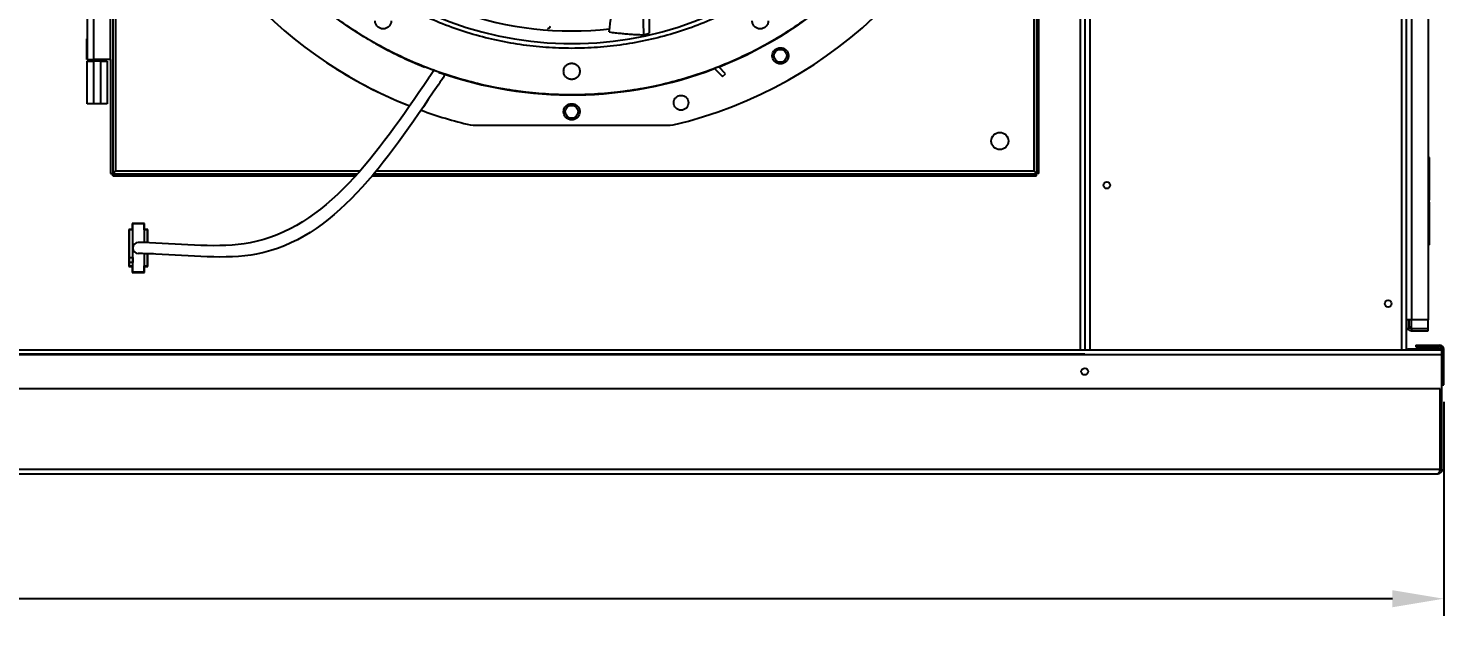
# Model space of a CAD drawing. Header units: inches. Extents: x 1229 to 1453, y -1023 to -720.
# Drawn here: x 1298.29 to 1339.67, y -893 to -875.03 of the extents above; entities that cross this region are included whole.
import ezdxf

# ---------------------------------------------------------------- set-up
doc = ezdxf.new("R2010")
doc.units = ezdxf.units.IN
doc.header["$MEASUREMENT"] = 0
doc.header["$PDSIZE"] = -1
doc.dimstyles.new('RAE Solutions', dxfattribs={"dimtxt": 2, "dimasz": 1.5, "dimexe": 0.5, "dimexo": 0.5, "dimgap": 0.5, "dimtad": 0, "dimtih": 1, "dimtoh": 1, "dimdec": 3, "dimrnd": 0.125, "dimzin": 1, "dimdsep": 46, "dimlunit": 5, "dimtxsty": 'Standard', "dimcen": 0.09, "dimadec": 0, "dimazin": 0, "dimtfac": 1, "dimtdec": 3, "dimtofl": 0, "dimtmove": 0, "dimatfit": 3, "dimfxl": 1, "dimtolj": 1, "dimtzin": 1, "dimarcsym": 0})

# ---------------------------------------------------------------- blocks, each defined once
blk = doc.blocks.new('*D257')
at = {"color": 0, "lineweight": -2, "transparency": 16777216}
for p, q in [((1339.669, -885.937), (1339.669, -892.186)), ((1228.678, -886.065), (1228.678, -892.186)), ((1230.178, -891.686), (1282.007, -891.686)), ((1338.169, -891.686), (1286.341, -891.686))]:
    blk.add_line(p, q, dxfattribs=at)
at = {"color": 0, "transparency": 16777216}
for points in [[(1230.178, -891.436), (1230.178, -891.936), (1228.678, -891.686)], [(1338.169, -891.436), (1338.169, -891.936), (1339.669, -891.686)]]:
    blk.add_solid(points, dxfattribs=at)
at = {"layer": 'Defpoints', "color": 0, "transparency": 16777216}
for p in [(1228.678, -885.565), (1339.669, -885.437), (1339.669, -891.686)]:
    blk.add_point(p, dxfattribs=at)
at = {"color": 0, "transparency": 16777216, "insert": (1284.174, -891.686), "char_height": 2, "attachment_point": 5}
blk.add_mtext('\\A1;111', dxfattribs=at)

msp = doc.modelspace()

# ---------------------------------------------------------------- linework, layer by layer
at = {"color": 18, "linetype": 'Continuous', "lineweight": 25, "true_color": 0x000000}
for p, q in [((1338.4369, -847.0196), (1338.4369, -884.4265)), ((1338.4369, -847.0196), (1338.4369, -884.4265)), ((1338.5699, -847.0196), (1338.5699, -884.4265)), ((1338.5699, -847.0196), (1338.5699, -884.4265)), ((1338.5859, -883.5456), (1338.5859, -847.2956)), ((1338.5859, -883.5456), (1338.5859, -847.2956)), ((1338.7319, -847.2956), (1338.7319, -883.5456)), ((1338.7319, -847.2956), (1338.7319, -883.5456)), ((1339.2109, -847.2956), (1339.2109, -883.5456)), ((1339.2109, -847.2956), (1339.2109, -883.5456)), ((1329.0409, -850.9825), (1329.0409, -884.4265)), ((1329.0409, -850.9825), (1329.0409, -884.4265)), ((1329.1739, -850.9825), (1329.1739, -884.4265)), ((1329.1739, -850.9825), (1329.1739, -884.4265)), ((1329.3199, -851.0276), (1329.3199, -884.4265)), ((1329.3199, -851.0276), (1329.3199, -884.4265)), ((1300.7536, -851.8687), (1300.7536, -879.2706)), ((1300.8366, -851.9447), (1300.8366, -879.1947)), ((1327.6906, -851.9447), (1327.6906, -879.1947)), ((1327.7736, -879.2706), (1327.7736, -851.8687)), ((1327.8366, -879.2706), (1327.8366, -851.8687)), ((1316.2783, -875.2184), (1316.2457, -873.5758)), ((1300.0031, -874.6997), (1300.0031, -875.3343)), ((1300.1906, -874.6997), (1300.1906, -875.9397)), ((1300.6906, -875.9397), (1300.6906, -874.6997)), ((1316.2783, -875.2184), (1316.4423, -875.1659)), ((1299.9931, -875.9397), (1299.9931, -875.3343)), ((1299.9931, -875.3343), (1300.0031, -875.3343)), ((1300.0031, -875.3343), (1300.0031, -875.9397)), ((1299.9931, -875.9397), (1300.0031, -875.9397)), ((1300.0026, -877.2297), (1300.0026, -875.9897)), ((1300.0026, -875.9897), (1300.1901, -875.9897)), ((1300.0031, -875.9397), (1300.1906, -875.9397)), ((1300.0496, -875.9397), (1300.0496, -875.9897)), ((1300.1901, -875.9897), (1300.1901, -877.2297)), ((1300.4091, -875.9897), (1300.1901, -875.9897)), ((1300.6906, -875.9397), (1300.1906, -875.9397)), ((1300.4091, -877.2297), (1300.4091, -875.9897)), ((1300.4091, -875.9897), (1300.5966, -875.9897)), ((1300.5496, -875.9897), (1300.5496, -875.9397)), ((1300.5966, -875.9897), (1300.5966, -877.2297)), ((1300.6906, -875.9397), (1300.6906, -879.2706)), ((1318.3513, -876.2031), (1318.5871, -876.4389)), ((1318.669, -876.3538), (1318.4716, -876.1564)), ((1318.5871, -876.4389), (1318.669, -876.3538)), ((1300.1901, -877.2297), (1300.0026, -877.2297)), ((1300.4091, -877.2297), (1300.1901, -877.2297)), ((1300.5966, -877.2297), (1300.4091, -877.2297)), ((1311.2059, -877.8487), (1311.2963, -877.8592)), ((1311.2963, -877.8592), (1317.0514, -877.8592)), ((1317.0514, -877.8592), (1317.1418, -877.8487)), ((1339.2579, -878.8051), (1339.2109, -878.8051)), ((1339.2579, -878.8051), (1339.2109, -878.8051)), ((1339.2579, -880.0451), (1339.2579, -878.8051)), ((1339.2579, -880.0451), (1339.2579, -878.8051)), ((1300.6906, -879.2706), (1300.7536, -879.2706)), ((1300.7607, -879.3407), (1300.7607, -879.2777)), ((1300.7607, -879.2777), (1307.9105, -879.2777)), ((1300.7607, -879.3407), (1307.8535, -879.3407)), ((1300.8366, -879.1947), (1307.9842, -879.1947)), ((1308.3331, -879.3407), (1327.7665, -879.3407)), ((1308.3862, -879.2777), (1327.7665, -879.2777)), ((1308.4552, -879.1947), (1327.6906, -879.1947)), ((1327.7665, -879.3407), (1327.7665, -879.2777)), ((1327.8366, -879.2706), (1327.7736, -879.2706)), ((1338.5699, -880.1076), (1338.5859, -880.1076)), ((1338.5699, -880.1076), (1338.5859, -880.1076)), ((1339.2579, -880.0451), (1339.2109, -880.0451)), ((1339.2579, -880.0451), (1339.2109, -880.0451)), ((1339.2574, -880.1076), (1339.2109, -880.1076)), ((1339.2574, -880.1076), (1339.2109, -880.1076)), ((1339.2421, -880.1076), (1339.2421, -880.0451)), ((1339.2421, -880.1076), (1339.2421, -880.0451)), ((1339.2574, -881.3476), (1339.2574, -880.1076)), ((1339.2574, -881.3476), (1339.2574, -880.1076)), ((1301.2271, -880.9012), (1301.2271, -881.9862)), ((1301.3221, -880.9012), (1301.2271, -880.9012)), ((1301.2371, -880.9012), (1301.2371, -881.7162)), ((1301.3321, -880.9012), (1301.2371, -880.9012)), ((1301.2371, -880.9112), (1301.2371, -881.9762)), ((1301.3321, -880.9112), (1301.2371, -880.9112)), ((1301.6821, -880.7262), (1301.3221, -880.7262)), ((1301.3221, -880.7262), (1301.3221, -880.9012)), ((1301.6721, -880.7262), (1301.3321, -880.7262)), ((1301.3321, -880.7262), (1301.3321, -880.9012)), ((1301.6721, -880.7362), (1301.3321, -880.7362)), ((1301.3321, -880.7362), (1301.3321, -880.9112)), ((1301.3321, -880.9112), (1301.3321, -881.9762)), ((1301.6721, -880.9012), (1301.6721, -880.7262)), ((1301.6721, -880.9112), (1301.6721, -880.7362)), ((1301.7671, -880.9012), (1301.6721, -880.9012)), ((1301.7671, -880.9112), (1301.6721, -880.9112)), ((1301.6721, -880.9112), (1301.6721, -881.2852)), ((1301.6821, -880.9012), (1301.6821, -880.7262)), ((1301.7771, -880.9012), (1301.6821, -880.9012)), ((1301.7671, -881.2885), (1301.7671, -880.9012)), ((1301.7671, -881.2885), (1301.7671, -880.9112)), ((1301.7771, -881.2889), (1301.7771, -880.9012)), ((1301.7671, -881.1501), (1301.7671, -881.2885)), ((1338.5699, -881.3476), (1338.5859, -881.3476)), ((1338.5699, -881.3476), (1338.5859, -881.3476)), ((1339.2574, -881.3476), (1339.2109, -881.3476)), ((1339.2574, -881.3476), (1339.2109, -881.3476)), ((1301.2371, -881.7162), (1301.3471, -881.7162)), ((1301.3471, -881.8662), (1301.2371, -881.8662)), ((1301.2371, -881.8662), (1301.2371, -881.9662)), ((1301.3471, -881.7162), (1301.3471, -881.8662)), ((1301.6721, -881.6099), (1301.6721, -881.9762)), ((1301.7671, -881.9662), (1301.7671, -881.6122)), ((1301.7671, -881.9762), (1301.7671, -881.6122)), ((1301.7771, -881.9862), (1301.7771, -881.6124)), ((1301.2271, -881.9862), (1301.3221, -881.9862)), ((1301.2371, -881.9662), (1301.3321, -881.9662)), ((1301.2371, -881.9762), (1301.3321, -881.9762)), ((1301.3221, -881.9862), (1301.3221, -882.1612)), ((1301.3221, -882.1612), (1301.6821, -882.1612)), ((1301.3321, -881.9662), (1301.3321, -882.1412)), ((1301.3321, -881.9762), (1301.3321, -882.1512)), ((1301.3321, -882.1412), (1301.6721, -882.1412)), ((1301.3321, -882.1512), (1301.6721, -882.1512)), ((1301.6721, -882.1412), (1301.6721, -881.9662)), ((1301.6721, -881.9662), (1301.7671, -881.9662)), ((1301.6721, -882.1512), (1301.6721, -881.9762)), ((1301.6721, -881.9762), (1301.7671, -881.9762)), ((1301.6821, -881.9862), (1301.7771, -881.9862)), ((1301.6821, -882.1612), (1301.6821, -881.9862)), ((1338.5859, -883.5456), (1338.6117, -883.5456)), ((1338.5859, -883.5456), (1338.5859, -883.7956)), ((1338.5859, -883.5456), (1338.6117, -883.5456)), ((1338.5859, -883.5456), (1338.5859, -883.7956)), ((1338.5859, -883.7956), (1338.6117, -883.7956)), ((1338.5859, -883.7956), (1338.6117, -883.7956)), ((1338.7319, -883.5456), (1338.6117, -883.5456)), ((1338.7319, -883.5456), (1338.6117, -883.5456)), ((1338.6117, -883.7956), (1338.6489, -883.7956)), ((1338.6117, -883.7956), (1338.6489, -883.7956)), ((1338.6489, -883.5456), (1338.6489, -883.7956)), ((1338.6489, -883.5456), (1338.6489, -883.7956)), ((1339.2109, -883.5456), (1338.7319, -883.5456)), ((1338.7319, -883.7956), (1338.7319, -883.5456)), ((1339.2109, -883.5456), (1338.7319, -883.5456)), ((1338.7319, -883.7956), (1338.7319, -883.5456)), ((1338.7319, -883.7956), (1338.7319, -883.8586)), ((1338.7319, -883.7956), (1339.2109, -883.7956)), ((1338.7319, -883.7956), (1338.7319, -883.8586)), ((1338.7319, -883.7956), (1339.2109, -883.7956)), ((1338.7319, -883.8586), (1339.2109, -883.8586)), ((1338.7319, -883.8586), (1339.2109, -883.8586)), ((1339.2109, -883.7956), (1339.2109, -883.5456)), ((1339.2109, -883.7956), (1339.2109, -883.5456)), ((1339.2109, -883.8586), (1339.2109, -883.7956)), ((1339.2109, -883.8586), (1339.2109, -883.7956)), ((1338.8569, -884.2788), (1338.8569, -884.3288)), ((1338.8569, -884.2788), (1339.5364, -884.2788)), ((1338.8569, -884.2788), (1338.8569, -884.3288)), ((1338.8569, -884.2788), (1339.5364, -884.2788)), ((1338.8569, -884.3288), (1339.5364, -884.3288)), ((1338.8569, -884.3288), (1339.5364, -884.3288)), ((1339.5364, -884.2788), (1339.5364, -884.3288)), ((1339.5364, -884.2788), (1339.5364, -884.3288)), ((1339.6194, -884.4265), (1228.7284, -884.4265)), ((1339.6194, -884.5595), (1228.7284, -884.5595)), ((1338.5699, -884.4025), (1338.6194, -884.4025)), ((1338.5699, -884.4025), (1338.6194, -884.4025)), ((1338.6194, -884.4025), (1338.6194, -884.4265)), ((1339.6188, -884.4025), (1338.6194, -884.4025)), ((1338.6194, -884.4025), (1338.6194, -884.4265)), ((1339.6188, -884.4025), (1338.6194, -884.4025)), ((1339.6194, -884.4118), (1339.6694, -884.4118)), ((1339.6194, -884.437), (1339.6194, -884.4118)), ((1339.6194, -884.4118), (1339.6694, -884.4118)), ((1339.6194, -884.437), (1339.6194, -884.4118)), ((1339.6194, -884.5595), (1339.6194, -884.437)), ((1339.6194, -884.5595), (1339.6194, -884.437)), ((1339.6194, -885.5515), (1339.6194, -884.5595)), ((1339.6194, -885.5515), (1339.6194, -884.5595)), ((1339.6694, -885.4373), (1339.6694, -884.4118)), ((1339.6694, -885.4373), (1339.6694, -884.4118)), ((1339.5623, -885.5515), (1228.7284, -885.5515)), ((1339.5623, -887.906), (1339.5623, -885.5515)), ((1339.5623, -887.906), (1339.5623, -885.5515)), ((1339.5694, -887.906), (1339.5694, -885.5515)), ((1339.5694, -887.906), (1339.5694, -885.5515)), ((1339.6194, -885.4373), (1339.6694, -885.4373)), ((1339.6194, -885.4373), (1339.6694, -885.4373)), ((1339.6194, -887.906), (1339.6194, -885.5515)), ((1339.6194, -887.906), (1339.6194, -885.5515)), ((1228.7854, -887.906), (1339.5623, -887.906)), ((1228.8614, -888.039), (1339.4864, -888.039)), ((1339.6194, -887.906), (1339.5694, -887.906)), ((1339.6194, -887.906), (1339.5694, -887.906))]:
    msp.add_line(p, q, dxfattribs=at)
at = {"color": 18, "true_color": 0x000000}
msp.add_line((1239.1739, -884.539), (1329.1739, -884.539), dxfattribs=at)
at = {"color": 18, "linetype": 'Continuous', "lineweight": 25, "true_color": 0x000000}
for centre, radius in [((1314.1739, -865.2608), 11.7126), ((1320.2762, -875.8304), 0.1875), ((1314.1739, -877.4655), 0.1875), ((1326.6906, -878.3197), 0.25), ((1329.8199, -879.6111), 0.0995), ((1329.8199, -879.6111), 0.0995), ((1338.0462, -883.0696), 0.0995), ((1338.0462, -883.0696), 0.0995), ((1329.1739, -885.0515), 0.0995), ((1329.1739, -885.0515), 0.0995)]:
    msp.add_circle(centre, radius, dxfattribs=at)
for centre, radius, start, end in [((1314.1739, -865.2608), 12.9331, 193.26667, 248.51312), ((1314.1739, -865.2608), 12.9331, 283.26667, 346.73333), ((1314.1739, -865.2608), 10.2157, 224.36307, 313.03719), ((1314.1739, -865.2608), 11.7147, 291.53134, 314.20264), ((1314.1739, -865.2608), 9.8425, 250.57522, 276.47911), ((1314.1739, -865.2608), 11.7147, 240.6662, 248.46866), ((1314.1739, -865.2608), 12.9331, 237.30348, 248.51312), ((1314.1739, -865.2608), 11.7147, 250.65335, 290.90006), ((1314.1739, -865.2608), 12.9331, 250.083, 256.73333), ((1301.5021, -881.4437), 0.1631, 90, 270), ((1338.7319, -883.7126), 0.146, 214.64522, 270), ((1338.7319, -883.7126), 0.146, 214.64522, 270), ((1338.7319, -883.7126), 0.083, 180, 270), ((1338.7319, -883.7126), 0.083, 180, 270), ((1339.5364, -884.4118), 0.133, 0, 90), ((1339.5364, -884.4118), 0.133, 0, 90), ((1339.5364, -884.4118), 0.083, 0, 90), ((1339.5364, -884.4118), 0.083, 0, 90)]:
    msp.add_arc(centre, radius, start, end, dxfattribs=at)
for points, knots in [([(1325.8834, -865.2608), (1325.8786, -865.5163), (1325.8689, -866.0272), (1325.7909, -866.7903), (1325.6667, -867.5468), (1325.4924, -868.2936), (1325.2699, -869.0274), (1324.9998, -869.745), (1324.6833, -870.4435), (1324.3218, -871.1197), (1323.9169, -871.7709), (1323.4703, -872.3942), (1322.9838, -872.9869), (1322.4597, -873.5466), (1321.9, -874.0708), (1321.3073, -874.5572), (1320.684, -875.0039), (1320.0328, -875.4088), (1319.3565, -875.7703), (1318.6581, -876.0867), (1317.9404, -876.3568), (1317.2067, -876.5794), (1316.4599, -876.7535), (1315.7033, -876.8784), (1314.9402, -876.9536), (1314.1739, -876.9787), (1313.4075, -876.9536), (1312.6444, -876.8784), (1311.8878, -876.7535), (1311.141, -876.5794), (1310.4073, -876.3568), (1309.6896, -876.0867), (1308.9912, -875.7702), (1308.3149, -875.4088), (1307.6637, -875.0039), (1307.0405, -874.5572), (1306.4477, -874.0708), (1305.8881, -873.5466), (1305.3639, -872.9869), (1304.8774, -872.3942), (1304.4308, -871.7709), (1304.0259, -871.1197), (1303.6644, -870.4435), (1303.3479, -869.745), (1303.0778, -869.0274), (1302.8553, -868.2936), (1302.681, -867.5468), (1302.5568, -866.7903), (1302.4788, -866.0272), (1302.4692, -865.5163), (1302.4643, -865.2608)], [0, 0, 0, 0, 0.0208333, 0.0416667, 0.0625, 0.0833333, 0.1041667, 0.125, 0.1458333, 0.1666667, 0.1875, 0.2083333, 0.2291667, 0.25, 0.2708333, 0.2916666, 0.3125, 0.3333333, 0.3541666, 0.375, 0.3958333, 0.4166666, 0.4375, 0.4583333, 0.4791667, 0.5, 0.5208333, 0.5416667, 0.5624999, 0.5833334, 0.6041667, 0.625, 0.6458333, 0.6666667, 0.6875, 0.7083334, 0.7291666, 0.75, 0.7708333, 0.7916666, 0.8125, 0.8333333, 0.8541667, 0.875, 0.8958333, 0.9166667, 0.9375, 0.9583333, 0.9791667, 1, 1, 1, 1]), ([(1321.0611, -872.9896), (1320.8701, -873.1527), (1320.488, -873.4791), (1319.8717, -873.9141), (1319.2278, -874.3062), (1318.5565, -874.6496), (1317.8621, -874.9435), (1317.1482, -875.1861), (1316.4185, -875.3761), (1315.6769, -875.5125), (1314.9274, -875.5947), (1314.1739, -875.6221), (1313.4203, -875.5947), (1312.6708, -875.5125), (1311.9292, -875.3761), (1311.1995, -875.1861), (1310.4856, -874.9435), (1309.7912, -874.6496), (1309.1199, -874.3062), (1308.476, -873.9141), (1307.8597, -873.4791), (1307.4776, -873.1527), (1307.2866, -872.9896)], [0, 0, 0, 0, 0.05000005, 0.10000004, 0.15000001, 0.19999991, 0.24999998, 0.30000002, 0.35, 0.4000001, 0.45000005, 0.50000015, 0.54999993, 0.59999988, 0.64999998, 0.69999996, 0.75000001, 0.80000007, 0.85000011, 0.90000008, 0.95000007, 1, 1, 1, 1]), ([(1316.4156, -873.5268), (1316.4161, -873.5562), (1316.4266, -874.1039), (1316.4347, -874.6495), (1316.4423, -875.1659)], [0, 0, 0, 0, 0.0537393, 1, 1, 1, 1]), ([(1315.2741, -875.1353), (1315.3117, -874.7985), (1315.3635, -874.3343), (1315.3829, -873.8679), (1315.3883, -873.7398)], [0, 0, 0, 0, 0.7254286, 1, 1, 1, 1]), ([(1308.8983, -874.8075), (1308.8947, -874.8385), (1308.8876, -874.9003), (1308.833, -874.9789), (1308.7549, -875.0315), (1308.662, -875.0499), (1308.5692, -875.0315), (1308.4911, -874.9789), (1308.4365, -874.9003), (1308.4294, -874.8385), (1308.4258, -874.8075)], [0, 0, 0, 0, 0.12499912, 0.25000073, 0.37500233, 0.50000177, 0.6250012, 0.75000281, 0.87500088, 1, 1, 1, 1]), ([(1319.9219, -874.8075), (1319.9183, -874.8385), (1319.9112, -874.9003), (1319.8566, -874.9789), (1319.7785, -875.0315), (1319.6857, -875.0499), (1319.5928, -875.0315), (1319.5147, -874.9789), (1319.4601, -874.9003), (1319.453, -874.8385), (1319.4494, -874.8075)], [0, 0, 0, 0, 0.1249991, 0.249999, 0.3750006, 0.5, 0.6249994, 0.750001, 0.8750009, 1, 1, 1, 1]), ([(1313.4689, -875.0287), (1313.4745, -875.0288), (1313.486, -875.0289), (1313.5035, -875.0242), (1313.5204, -875.0153), (1313.5348, -875.0021), (1313.5456, -874.9866), (1313.5491, -874.975), (1313.5507, -874.9697)], [0, 0, 0, 0, 0.1513439, 0.3155173, 0.4894195, 0.6686126, 0.8477257, 1, 1, 1, 1]), ([(1315.2741, -875.1353), (1315.332, -875.1427), (1315.4438, -875.1569), (1315.6061, -875.174), (1315.7701, -875.189), (1315.9376, -875.2015), (1316.1102, -875.2118), (1316.223, -875.2162), (1316.2783, -875.2184)], [0, 0, 0, 0, 0.1737118, 0.3354176, 0.4850761, 0.6632667, 0.8349165, 1, 1, 1, 1]), ([(1320.04, -875.8304), (1320.0435, -875.7996), (1320.0506, -875.738), (1320.1047, -875.6596), (1320.1822, -875.607), (1320.2745, -875.5881), (1320.3673, -875.6057), (1320.446, -875.6578), (1320.5016, -875.7367), (1320.5088, -875.7992), (1320.5124, -875.8304)], [0, 0, 0, 0, 0.1245787, 0.2488747, 0.3733756, 0.4977489, 0.6221025, 0.7475163, 0.873759, 1, 1, 1, 1]), ([(1313.9376, -876.2844), (1313.9412, -876.2535), (1313.9483, -876.1917), (1314.0029, -876.113), (1314.081, -876.0605), (1314.1739, -876.042), (1314.2667, -876.0605), (1314.3448, -876.113), (1314.3994, -876.1917), (1314.4065, -876.2535), (1314.4101, -876.2844)], [0, 0, 0, 0, 0.1249991, 0.2500007, 0.3749975, 0.4999969, 0.6250025, 0.7499993, 0.8750009, 1, 1, 1, 1]), ([(1320.5124, -875.8304), (1320.5089, -875.8614), (1320.5017, -875.9235), (1320.4467, -876.0023), (1320.3681, -876.0548), (1320.2747, -876.0728), (1320.1816, -876.0536), (1320.1039, -876.0004), (1320.0503, -875.9219), (1320.0434, -875.8608), (1320.04, -875.8304)], [0, 0, 0, 0, 0.1254908, 0.2509653, 0.3764325, 0.5019057, 0.6273876, 0.7528822, 0.8772354, 1, 1, 1, 1]), ([(1310.4775, -876.3771), (1310.4492, -876.4188), (1310.4209, -876.4605), (1310.3926, -876.5023), (1310.3926, -876.5023), (1310.3926, -876.5023), (1310.3926, -876.5023), (1310.368, -876.5386), (1310.3434, -876.5749), (1310.3188, -876.6112), (1310.3021, -876.6358), (1310.2854, -876.6605), (1310.2688, -876.6851), (1308.74, -878.9414), (1306.59, -882.1148), (1302.8341, -881.6386), (1301.6696, -881.6091), (1301.4976, -881.6068)], [-0.3298403, -0.3298403, -0.3298403, -0.3298403, -0.195731, -0.195731, -0.195731, -0.195731, -0.195731, -0.195731, -0.079089, -0.079089, -0.079089, 0, 0, 0, 7.2472697, 10.1929424, 10.7060179, 10.7060179, 10.7060179, 10.7060179]), ([(1310.1443, -876.2584), (1310.1172, -876.2985), (1310.09, -876.3386), (1310.0628, -876.3787), (1310.0385, -876.4146), (1310.0142, -876.4505), (1309.9898, -876.4864), (1309.9889, -876.4878), (1309.9879, -876.4892), (1309.987, -876.4906), (1308.4885, -878.7011), (1306.3491, -881.7786), (1302.7117, -881.3174), (1301.6097, -881.283), (1301.5021, -881.2805)], [-0.1037755, -0.1037755, -0.1037755, -0.1037755, 0.0250348, 0.0250348, 0.0250348, 0.1403463, 0.1403463, 0.1403463, 0.1448443, 0.1448443, 0.1448443, 7.2472697, 10.1929424, 10.5128293, 10.5128293, 10.5128293, 10.5128293]), ([(1314.4101, -876.2844), (1314.4065, -876.3153), (1314.3994, -876.3772), (1314.3448, -876.4558), (1314.2667, -876.5083), (1314.1739, -876.5268), (1314.081, -876.5083), (1314.0029, -876.4558), (1313.9483, -876.3772), (1313.9412, -876.3153), (1313.9376, -876.2844)], [0, 0, 0, 0, 0.1249993, 0.250001, 0.374997, 0.5000031, 0.625003, 0.749999, 0.8750007, 1, 1, 1, 1]), ([(1313.9376, -877.4655), (1313.9413, -877.4343), (1313.9485, -877.3721), (1314.0035, -877.2936), (1314.0815, -877.2415), (1314.1739, -877.2232), (1314.2662, -877.2415), (1314.3442, -877.2936), (1314.3992, -877.3721), (1314.4065, -877.4343), (1314.4101, -877.4655)], [0, 0, 0, 0, 0.1262511, 0.2513295, 0.3756274, 0.4999969, 0.6243726, 0.7486705, 0.8737489, 1, 1, 1, 1]), ([(1317.1569, -877.2018), (1317.1602, -877.1733), (1317.1667, -877.1166), (1317.2167, -877.0447), (1317.288, -876.9967), (1317.3726, -876.9797), (1317.4575, -876.9961), (1317.5293, -877.0438), (1317.58, -877.116), (1317.5866, -877.1732), (1317.59, -877.2018)], [0, 0, 0, 0, 0.1255135, 0.2499867, 0.3743935, 0.4988922, 0.6232597, 0.7479394, 0.8738314, 1, 1, 1, 1]), ([(1317.59, -877.2018), (1317.5867, -877.2302), (1317.5802, -877.287), (1317.5299, -877.3591), (1317.4581, -877.4072), (1317.3728, -877.424), (1317.2875, -877.4067), (1317.216, -877.3582), (1317.1665, -877.2861), (1317.1601, -877.2298), (1317.1569, -877.2018)], [0, 0, 0, 0, 0.1252412, 0.2504823, 0.3757092, 0.5009322, 0.6261603, 0.7514072, 0.8764868, 1, 1, 1, 1]), ([(1314.4101, -877.4655), (1314.4066, -877.4963), (1314.3995, -877.5581), (1314.345, -877.6367), (1314.2668, -877.6894), (1314.1739, -877.7079), (1314.0809, -877.6894), (1314.0027, -877.6367), (1313.9482, -877.5581), (1313.9412, -877.4963), (1313.9376, -877.4655)], [0, 0, 0, 0, 0.1245351, 0.2497058, 0.3748572, 0.5000031, 0.6251428, 0.7502942, 0.8754649, 1, 1, 1, 1]), ([(1300.8366, -879.1947), (1300.8244, -879.2063), (1300.8045, -879.2253), (1300.7834, -879.2468), (1300.7705, -879.2573), (1300.7618, -879.2633), (1300.755, -879.2679), (1300.7541, -879.2697), (1300.7536, -879.2706)], [0, 0, 0, 0, 0.3258872, 0.532605, 0.6334719, 0.7438525, 0.8655852, 1, 1, 1, 1]), ([(1300.7607, -879.2777), (1300.7613, -879.277), (1300.7625, -879.2756), (1300.77, -879.265), (1300.7844, -879.248), (1300.8079, -879.2243), (1300.8268, -879.2048), (1300.8366, -879.1947)], [0, 0, 0, 0, 0.1567996, 0.3135501, 0.4731286, 0.7271257, 1, 1, 1, 1]), ([(1327.7736, -879.2706), (1327.7731, -879.2697), (1327.7722, -879.268), (1327.7654, -879.2633), (1327.7568, -879.2574), (1327.7438, -879.2468), (1327.7227, -879.2253), (1327.7028, -879.2063), (1327.6906, -879.1947)], [0, 0, 0, 0, 0.1341537, 0.2556433, 0.3658237, 0.4665063, 0.674499, 1, 1, 1, 1]), ([(1327.6906, -879.1947), (1327.7028, -879.2074), (1327.7222, -879.2278), (1327.7462, -879.2514), (1327.7579, -879.2674), (1327.7638, -879.2763), (1327.7657, -879.2773), (1327.7665, -879.2777)], [0, 0, 0, 0, 0.3419603, 0.5458778, 0.7126603, 0.879217, 1, 1, 1, 1]), ([(1339.4864, -888.039), (1339.4977, -888.0368), (1339.5172, -888.0329), (1339.5387, -888.0093), (1339.5502, -887.9859), (1339.5567, -887.9627), (1339.5611, -887.9356), (1339.5619, -887.9161), (1339.5623, -887.906)], [0, 0, 0, 0, 0.2914182, 0.4990277, 0.617298, 0.7394342, 0.8666504, 1, 1, 1, 1]), ([(1339.6194, -887.906), (1339.618, -887.9201), (1339.6154, -887.9483), (1339.5953, -887.9857), (1339.5646, -888.0165), (1339.5269, -888.0357), (1339.4988, -888.038), (1339.4864, -888.039)], [0, 0, 0, 0, 0.1872374, 0.3741867, 0.5614634, 0.806054, 1, 1, 1, 1]), ([(1339.4864, -888.039), (1339.4977, -888.0368), (1339.5172, -888.0329), (1339.5387, -888.0093), (1339.5502, -887.9859), (1339.5567, -887.9627), (1339.5611, -887.9356), (1339.5619, -887.9161), (1339.5623, -887.906)], [0, 0, 0, 0, 0.2914182, 0.4990277, 0.617298, 0.7394342, 0.8666504, 1, 1, 1, 1]), ([(1339.6194, -887.906), (1339.618, -887.9201), (1339.6154, -887.9483), (1339.5953, -887.9857), (1339.5646, -888.0165), (1339.5269, -888.0357), (1339.4988, -888.038), (1339.4864, -888.039)], [0, 0, 0, 0, 0.1872374, 0.3741867, 0.5614634, 0.806054, 1, 1, 1, 1]), ([(1339.5694, -887.906), (1339.5687, -887.9149), (1339.5678, -887.9288), (1339.5614, -887.9402), (1339.5591, -887.9444)], [0, 0, 0, 0, 0.6336227, 1, 1, 1, 1]), ([(1339.5694, -887.906), (1339.5687, -887.9149), (1339.5678, -887.9288), (1339.5614, -887.9402), (1339.5591, -887.9444)], [0, 0, 0, 0, 0.6336227, 1, 1, 1, 1])]:
    msp.add_open_spline(points, degree=3, knots=knots, dxfattribs=at)

# ---------------------------------------------------------------- dimensions: what is measured, and where the dimension line sits
at = {"color": 18, "true_color": 0x000000}
dim = msp.add_linear_dim(base=(1339.6694, -891.6857), p1=(1228.6784, -885.5645), p2=(1339.6694, -885.4373), dimstyle='RAE Solutions', dxfattribs=at)
dim.commit()
dim.dimension.update_dxf_attribs({"geometry": '*D257', "text_midpoint": (1284.1739, -891.6857)})

doc.saveas('drawing.dxf')
